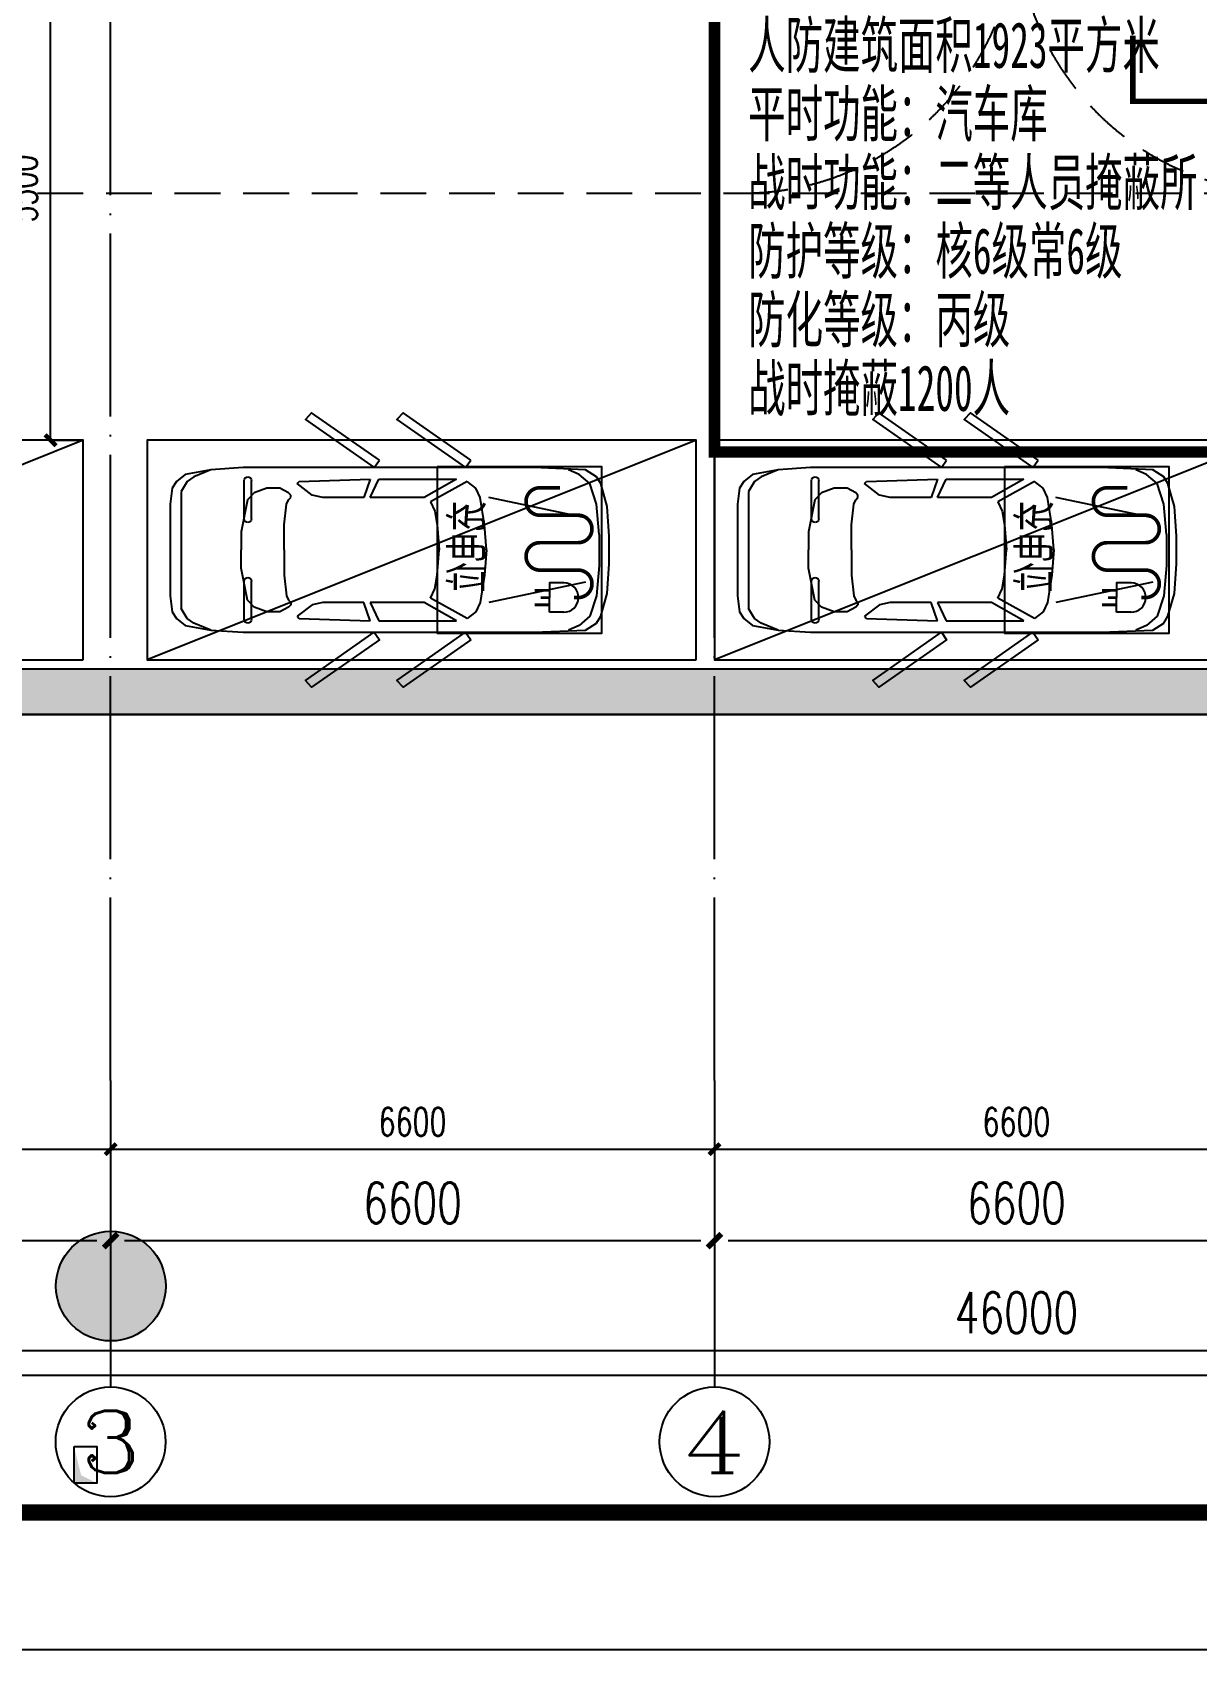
# Model space of a CAD drawing. Header units: millimetres. Extents: x 12325263 to 13848842, y -1463133 to 573208.
# Drawn here: x 12570542 to 12583266, y -1158608 to -1140928 of the extents above; entities that cross this region are included whole.
import ezdxf
from ezdxf.enums import TextEntityAlignment as Align
from ezdxf.xclip import XClip

# ---------------------------------------------------------------- set-up
doc = ezdxf.new("R2010")
doc.units = ezdxf.units.MM
doc.header["$LTSCALE"] = 1000
doc.header["$XCLIPFRAME"] = 0
for name, pattern in [('DASHED2', [0.375, 0.25, -0.125]), ('DOTE', [2.42, 2, -0.2, 0.02, -0.2]), ('地下室负三层平面图$0$-3F平面$0$$AUDIT_BAD_LTYPE2', [0])]:
    doc.linetypes.add(name, pattern=pattern)
for name, color, linetype in [('-2F平面$0$COLUMN-CONCRETE', 6, 'Continuous'), ('-2F平面$0$WALL-SHATCH', 8, 'Continuous'), ('A-ANNO-SYMB', 3, 'Continuous'), ('A-AXIS', 16, 'DOTE'), ('A-WALL', 5, 'Continuous'), ('A_WALL(防火墙)', 151, 'Continuous'), ('AXIS', 3, 'Continuous'), ('AXIS_TEXT', 7, 'Continuous'), ('PUB_DIM', 83, 'Continuous'), ('PUB_HATCH', 8, 'Continuous'), ('TITLIN1', 7, 'Continuous'), ('WALL', 5, 'Continuous'), ('人防墙', 6, 'Continuous'), ('公寓机动车库', 23, 'Continuous'), ('建筑-楼板开洞', 251, 'Continuous'), ('水沟+分水线', 133, 'Continuous'), ('裙楼结构柱网$0$0q-柱0', 6, 'Continuous'), ('裙楼结构柱网$0$0q-柱填充', 8, 'Continuous'), ('车道中心线', 6, 'Continuous')]:
    doc.layers.add(name, color=color, linetype=linetype)
doc.layers.add('人防文字', color=3, linetype='Continuous', lineweight=15)
doc.styles.add('_TCH_AXIS', font='COMPLEX', dxfattribs={"bigfont": 'GBCBIG'})
doc.styles.add('_TCH_DIM_T3', font='SIMPLEX.shx', dxfattribs={"width": 0.705882, "bigfont": 'GBCBIG.shx'})
doc.styles.add('ACHT', font='simhei.ttf')
doc.styles.add('COMPLEX', font='COMPLEX')
doc.styles.add('TITXC', font='simhei.ttf')
doc.styles.add('TITXV', font='', dxfattribs={"width": 0.7})
doc.styles.add('标注宋体', font='', dxfattribs={"width": 0.6})
doc.styles.add('黑体', font='simhei.ttf', dxfattribs={"width": 0.7})
doc.styles.get('TITXV').set_extended_font_data('SimSun')
doc.styles.get('标注宋体').set_extended_font_data('NSimSun')
doc.dimstyles.new('_TCH_ARCH&&120', dxfattribs={"dimtxt": 306, "dimasz": 120, "dimexe": 300, "dimexo": 360, "dimgap": 147, "dimtad": 1, "dimdec": 0, "dimzin": 0, "dimdsep": 46, "dimtxsty": '_TCH_DIM_T3', "dimblk": 'ARCHTICK', "dimcen": 0.09, "dimclrt": 7, "dimazin": 2, "dimtfac": 1, "dimtdec": 0, "dimtix": 1, "dimtmove": 2, "dimatfit": 3, "dimfxl": 1, "dimfxlon": 1, "dimtolj": 1, "dimtzin": 0, "dimarcsym": 0})
doc.dimstyles.new('_TCH_ARCH&&150', dxfattribs={"dimtxt": 446.25, "dimasz": 150, "dimexe": 375, "dimexo": 450, "dimgap": 189.375, "dimtad": 1, "dimdec": 0, "dimzin": 0, "dimdsep": 46, "dimtxsty": '_TCH_DIM_T3', "dimblk": 'asdggshdfhsg_ArchTick', "dimcen": 0.09, "dimclrt": 7, "dimazin": 2, "dimtfac": 1, "dimtdec": 0, "dimtix": 1, "dimtmove": 2, "dimatfit": 3, "dimfxl": 1, "dimtolj": 1, "dimtzin": 0, "dimarcsym": 0})

# ---------------------------------------------------------------- blocks, each defined once
blk = doc.blocks.new('横向图框_A0')
at = {"layer": 'TITLIN1'}
blk.add_lwpolyline([(0, 0), (1189, 0), (1189, 841), (0, 841)], close=True, dxfattribs=at)
at = {"layer": 'TITLIN1', "const_width": 1.2}
blk.add_lwpolyline([(25, 10), (1179, 10), (1179, 831), (25, 831)], close=True, dxfattribs=at)
blk.add_lwpolyline([(25, 10), (1179, 10), (1179, 831), (25, 831)], close=True, dxfattribs=at)
at = {"style": 'TITXV', "width": 0.8}
for tag, p in [('智能化', (9.38, 781)), ('暖通', (3.13, 781)), ('给排水', (15.63, 705)), ('建筑', (3.13, 705)), ('结构', (9.38, 705)), ('电气', (21.88, 705))]:
    blk.add_attdef(tag, text='', height=2.5, rotation=90, dxfattribs=at).set_placement(p, align=Align.MIDDLE_CENTER)
for tag, height, style, p in [('总工程师', 3, 'ACHT', (1143.11, 210.3)), ('审定', 3, 'ACHT', (1143.11, 202.3)), ('审核', 3, 'ACHT', (1143.11, 194.3)), ('设计总负责人1', 3, 'ACHT', (1143.11, 186.3)), ('设计总负责人2', 3, 'ACHT', (1143.11, 178.3)), ('设计总负责人3', 3, 'ACHT', (1143.11, 170.3)), ('专业负责人1', 3, 'ACHT', (1143.11, 162.3)), ('专业负责人2', 3, 'ACHT', (1143.11, 154.3)), ('专业负责人3', 3, 'ACHT', (1143.11, 146.3)), ('校核1', 3, 'ACHT', (1143.11, 138.3)), ('校核2', 3, 'ACHT', (1143.11, 130.3)), ('设计1', 3, 'ACHT', (1143.11, 122.3)), ('设计2', 3, 'ACHT', (1143.11, 114.3)), ('工程编号', 3, 'TITXC', (1142.31, 74.79)), ('专业', 3, 'TITXC', (1170.43, 74.79)), ('设计阶段', 3, 'TITXC', (1155.54, 67.78)), ('图号', 5, 'TITXC', (1140.34, 32.75)), ('出图日期', 3, 'ACHT', (1144.35, 24.29))]:
    blk.add_attdef(tag, text='', height=height, dxfattribs=dict(style=style)).set_placement(p, align=Align.MIDDLE_CENTER)
at = {"style": 'TITXC', "flags": 1}
for tag, height, p in [('建设单位', 3, (1149.82, 102.29)), ('工程名称', 3, (1149.82, 86.29)), ('图纸名称', 5, (1149.82, 51.04))]:
    blk.add_attdef(tag, text='', height=height, dxfattribs=at).set_placement(p, align=Align.MIDDLE_CENTER)
at = {"style": 'ACHT', "width": 0.8}
for tag, p in [('版本号', (1172.76, 32.79)), ('序号', (1172.76, 24.29))]:
    blk.add_attdef(tag, text='', height=3, dxfattribs=at).set_placement(p, align=Align.MIDDLE_CENTER)
blk = doc.blocks.new('*U20')
blk.add_blockref('横向图框_A0', (0, 0))
blk = doc.blocks.new('A$C15443CC7')
at = {"xscale": 150, "yscale": 150, "zscale": 150}
blk.add_blockref('*U20', (0, 0), dxfattribs=at)
blk = doc.blocks.new('adsgsdfgf')
blk.add_line((-1500, 750), (131850, 750))
blk = doc.blocks.new('asdgafgf20230228-rf2')
at = {"layer": '人防文字', "const_width": 125, "elevation": 0}
blk.add_lwpolyline([(6400, -20681), (12172, -20681), (12172, -26528), (6400, -26528)], close=True, dxfattribs=at)
at = {"layer": '人防文字', "style": '标注宋体', "width": 0.6}
for s, p in [('人防建筑面积1923平方米', (6768, -22330, 0)), ('平时功能：汽车库', (6768, -23080, 0)), ('战时功能：二等人员掩蔽所', (6768, -23830, 0)), ('防护等级：核6级常6级', (6768, -24580, 0)), ('防化等级：丙级', (6768, -25330, 0)), ('战时掩蔽1200人', (6768, -26080, 0))]:
    blk.add_text(s, height=500, rotation=359.9999, dxfattribs=at).set_placement(p)
blk = doc.blocks.new('adgshg13--2F平面$0$A$C7F010FC0')
at = {"layer": '-2F平面$0$WALL-SHATCH'}
h = blk.add_hatch(color=256, dxfattribs=at)
h.dxf.hatch_style = 1
h.paths.add_polyline_path([(-60384, -16881), (-763, 197), (12588, -13153), (12588, -157996), (-162965, -188820), (-171262, -180523), (-171262, -31311), (-150707, -10756), (-131860, -7981), (-99162, -7981), (-99162, -4981), (-76620, -4981), (-70108, -16881)], flags=16)
h.paths.add_polyline_path([(-60091, -16381), (-647, 647), (12988, -12988), (12988, -158332), (-163101, -189250), (-171662, -180689), (-171662, -31145), (-150778, -10261), (-131897, -7481), (-99562, -7481), (-99562, -4581), (-76366, -4581), (-69908, -16381)])
at = {"layer": '-2F平面$0$COLUMN-CONCRETE'}
for points in [[(-60091, -16381), (-647, 647), (12988, -12988), (12988, -158332), (-163101, -189250), (-171662, -180689), (-171662, -31145), (-150778, -10261), (-131897, -7481), (-99562, -7481), (-99562, -4581), (-76366, -4581), (-69908, -16381)], [(-60384, -16881), (-763, 197), (12588, -13153), (12588, -157996), (-162965, -188820), (-171262, -180523), (-171262, -31311), (-150707, -10756), (-131860, -7981), (-99162, -7981), (-99162, -4981), (-76620, -4981), (-70108, -16881)]]:
    blk.add_lwpolyline(points, close=True, dxfattribs=at)
blk = doc.blocks.new('A$C2A3E77E8')
at = {"layer": 'WALL', "color": 1}
blk.add_blockref('adgshg13--2F平面$0$A$C7F010FC0', (561507.9, 205483.1), dxfattribs=at)
blk = doc.blocks.new('asdfasdfadgd')
at = {"layer": '车道中心线', "linetype": 'DASHED2', "ltscale": 2}
blk.add_line((-50, -18400), (39053, -18400), dxfattribs=at)
for centre, start, end in [((13653, -15400), 270, 0), ((19653, -15400), 180, 270)]:
    blk.add_arc(centre, 3000, start, end, dxfattribs=at)
blk = doc.blocks.new('asdfsfsdf')
at = {"color": 253, "linetype": '地下室负三层平面图$0$-3F平面$0$$AUDIT_BAD_LTYPE2', "transparency": 33554559, "extrusion": (0.000447791, 3.52996e-16, 1)}
for p, q in [((-500, -141, 0), (-725, -212, 0)), ((-169, -110, 0), (-500, -141, 0)), ((169, -110, 0), (-169, -110, 0)), ((169, -110, 0), (500, -141, 0)), ((500, -141, 0), (725, -212, 0)), ((-825, -329, 0), (-875, -447, 0)), ((-725, -212, 0), (-825, -329, 0)), ((-350, -259, 0), (-575, -1318, 0)), ((350, -259, 0), (575, -1318, 0)), ((725, -212, 0), (825, -329, 0)), ((825, -329, 0), (875, -447, 0)), ((-575, -1412, 0), (-675, -1459, 0)), ((-275, -1365, 0), (-575, -1412, 0)), ((0, -1341), (-275, -1365, 0)), ((0, -1341), (275, -1365, 0)), ((275, -1365, 0), (575, -1412, 0)), ((575, -1412, 0), (675, -1459, 0)), ((-675, -1459, 0), (-750, -1553, 0)), ((-750, -1553, 0), (-525, -1953, 0)), ((750, -1553, 0), (525, -1953, 0)), ((675, -1459, 0), (750, -1553, 0)), ((-775, -2518, 0), (-775, -1671, 0)), ((-775, -1671, 0), (-575, -2024, 0)), ((775, -1671, 0), (575, -2024, 0)), ((775, -2518, 0), (775, -1671, 0)), ((-525, -1953, 0), (-425, -1906, 0)), ((-425, -1906, 0), (-275, -1882, 0)), ((-275, -1882, 0), (0, -1859)), ((275, -1882, 0), (0, -1859)), ((425, -1906, 0), (275, -1882, 0)), ((525, -1953, 0), (425, -1906, 0)), ((-575, -2024, 0), (-575, -2612, 0)), ((575, -2024, 0), (575, -2612, 0)), ((-575, -2612, 0), (-775, -2518, 0)), ((-775, -2612, 0), (-575, -2682, 0)), ((-750, -3388, 0), (-775, -2612, 0)), ((575, -2612, 0), (775, -2518, 0)), ((775, -2612, 0), (575, -2682, 0)), ((750, -3388, 0), (775, -2612, 0)), ((-575, -2682, 0), (-575, -3129, 0)), ((575, -2682, 0), (575, -3129, 0)), ((-575, -3129, 0), (-600, -3247, 0)), ((575, -3129, 0), (600, -3247, 0)), ((-600, -3247, 0), (-725, -3412, 0)), ((600, -3247, 0), (725, -3412, 0)), ((-725, -3412, 0), (-750, -3388, 0)), ((-625, -3506, 0), (-675, -3600, 0)), ((-600, -3482, 0), (-625, -3506, 0)), ((-575, -3482, 0), (-600, -3482, 0)), ((-550, -3506, 0), (-575, -3482, 0)), ((-500, -3529, 0), (-550, -3506, 0)), ((-275, -3553, 0), (-500, -3529, 0)), ((275, -3553, 0), (500, -3529, 0)), ((500, -3529, 0), (550, -3506, 0)), ((550, -3506, 0), (575, -3482, 0)), ((575, -3482, 0), (600, -3482, 0)), ((600, -3482, 0), (625, -3506, 0)), ((625, -3506, 0), (675, -3600, 0)), ((725, -3412, 0), (750, -3388, 0)), ((-675, -3600, 0), (-675, -3741, 0)), ((0, -3553), (-275, -3553, 0)), ((0, -3553), (275, -3553, 0)), ((675, -3600, 0), (675, -3741, 0)), ((-675, -3741, 0), (-625, -3882, 0)), ((-625, -3882, 0), (-550, -3953, 0)), ((625, -3882, 0), (550, -3953, 0)), ((675, -3741, 0), (625, -3882, 0)), ((-550, -3953, 0), (-200, -4024, 0)), ((-200, -4024, 0), (0, -4024)), ((200, -4024, 0), (0, -4024)), ((550, -3953, 0), (200, -4024, 0)), ((-875, -4353, 0), (-800, -4541, 0)), ((875, -4353, 0), (800, -4541, 0)), ((-800, -4541, 0), (-750, -4612, 0)), ((800, -4541, 0), (750, -4612, 0)), ((-750, -4612, 0), (-641, -4680, 0)), ((641, -4680, 0), (-641, -4680, 0)), ((750, -4612, 0), (641, -4680, 0))]:
    blk.add_line(p, q, dxfattribs=at)
for points in [[(-475, -24), (-150, 0), (150, 0), (475, -24), (725, -94), (800, -141), (875, -259), (900, -824), (900, -4000), (875, -4353), (825, -4635), (750, -4729), (675, -4776), (500, -4800), (-500, -4800), (-675, -4776), (-750, -4729), (-825, -4635), (-875, -4353), (-900, -4000), (-900, -824), (-875, -259), (-800, -141), (-725, -94)], [(-982, -1513), (-1500, -2253), (-1425, -2321), (-900, -1571)]]:
    blk.add_lwpolyline(points, close=True, dxfattribs=at)
at = {"color": 253, "linetype": '地下室负三层平面图$0$-3F平面$0$$AUDIT_BAD_LTYPE2', "transparency": 33554559, "extrusion": (0.000447791, 3.52996e-16, 1), "elevation": 0}
for points in [[(982, -1513), (1500, -2253), (1425, -2321), (900, -1571)], [(-900, -2571), (-982, -2513), (-1500, -3253), (-1425, -3321)], [(982, -2513), (1500, -3253), (1425, -3321), (900, -2571)]]:
    blk.add_lwpolyline(points, close=True, dxfattribs=at)
blk = doc.blocks.new('A$C10563155')
h = blk.add_hatch()
h.set_pattern_fill('ANSI31', color=256, scale=1000, angle=-90)
h.set_pattern_definition([(315, (0.02, 4800), (1122.53, 1122.53), [])])
h.paths.add_polyline_path([(1445, 520), (1605, 520), (1605, 680), (1605, 840), (1445, 840, 0.989863)])
for p, q in [((0, 2400), (6000, 0)), ((4860, 1540), (4860, 1960)), ((4900, 2000), (4900, 2000)), ((4940, 1540), (4940, 1960)), ((4900, 900), (4900, 900)), ((4860, 440), (4860, 860)), ((4940, 440), (4940, 860)), ((1605, 520), (1605, 680)), ((1445, 520), (1605, 520)), ((4900, 400), (4900, 400))]:
    blk.add_line(p, q)
for points in [[(0, 0), (0, 2400), (6000, 2400), (6000, 0)], [(2831, 2110), (2831, 290), (1031, 290), (1031, 2110)]]:
    blk.add_lwpolyline(points, close=True)
at = {"const_width": 40}
blk.add_lwpolyline([(1487, 1880), (1710, 1880, -1), (1710, 1580), (1289, 1580, 1), (1289, 1280), (1710, 1280, -1), (1710, 980), (1289, 980, 1), (1289, 680), (1337, 680)], format="xyb", dxfattribs=at)
blk.add_lwpolyline([(1449, 520, -1), (1445, 840), (1605, 840), (1605, 680)], format="xyb")
at = {"const_width": 30}
for points in [[(1605, 760), (1766, 760)], [(1605, 680), (1700, 680)], [(1605, 600), (1766, 600)]]:
    blk.add_lwpolyline(points, dxfattribs=at)
for centre, start, end in [((4900, 1960), 90, 180), ((4900, 1960), 0, 90), ((4900, 1540), 180, 270), ((4900, 1540), 270, 0), ((4900, 860), 90, 180), ((4900, 860), 0, 90), ((4900, 440), 180, 270), ((4900, 440), 180, 270), ((4900, 440), 270, 0), ((4900, 440), 270, 0)]:
    blk.add_arc(centre, 40, start, end)
at = {"rotation": 90}
blk.add_blockref('asdfsfsdf', (950, 1200), dxfattribs=at)
at = {"insert": (2685, 1738), "char_height": 350, "attachment_point": 1, "rotation": 270, "style": '黑体'}
blk.add_mtext_dynamic_manual_height_columns('充电位', width=1328.11, gutter_width=1750, heights=[0], dxfattribs=at)
blk = doc.blocks.new('_AXISO')
blk.add_circle((0, 0), 0.5)
at = {"layer": 'AXIS_TEXT', "style": 'COMPLEX', "width": 1.041667}
blk.add_attdef('A', text='', height=0.56, dxfattribs=at).set_placement((-0.25, -0.28), (0.25, -0.28), align=Align.FIT)
blk = doc.blocks.new('asdggshdfhsg_ArchTick')
at = {"color": 0, "linetype": 'ByBlock', "const_width": 0.4}
blk.add_lwpolyline([(-0.5, -0.5), (0.5, 0.5)], dxfattribs=at)
blk = doc.blocks.new('*D5238')
at = {"layer": 'AXIS', "color": 0, "lineweight": -2, "transparency": 16777216}
for p, q in [((12424866.81071, 979039.75909), (12424866.81071, 976164.75909)), ((12470866.81071, 979039.75909), (12470866.81071, 976164.75909)), ((12425016.81071, 976539.75909), (12470716.81071, 976539.75909))]:
    blk.add_line(p, q, dxfattribs=at)
at = {"layer": 'Defpoints', "color": 0, "transparency": 16777216}
for p in [(12424866.81071, 979489.75909), (12470866.81071, 979489.75909), (12470866.81071, 976539.75909)]:
    blk.add_point(p, dxfattribs=at)
at = {"layer": 'AXIS', "color": 0, "lineweight": -2, "transparency": 16777216, "xscale": 150, "yscale": 150, "zscale": 150, "rotation": 180}
blk.add_blockref('asdggshdfhsg_ArchTick', (12424866.81071, 976539.75909), dxfattribs=at)
at = {"layer": 'AXIS', "color": 0, "lineweight": -2, "transparency": 16777216, "xscale": 150, "yscale": 150, "zscale": 150}
blk.add_blockref('asdggshdfhsg_ArchTick', (12470866.81071, 976539.75909), dxfattribs=at)
at = {"layer": 'AXIS', "color": 7, "transparency": 16777216, "insert": (12447866.81071, 976952.25909), "char_height": 446.25, "attachment_point": 5, "style": '_TCH_DIM_T3'}
blk.add_mtext('\\A1;46000', dxfattribs=at)
blk = doc.blocks.new('*D5241')
at = {"layer": 'AXIS', "color": 0, "lineweight": -2, "transparency": 16777216}
for p, q in [((12431367, 979040), (12431367, 977365)), ((12437967, 979040), (12437967, 977365)), ((12431517, 977740), (12437817, 977740))]:
    blk.add_line(p, q, dxfattribs=at)
at = {"layer": 'Defpoints', "color": 0, "transparency": 16777216}
for p in [(12431367, 979490), (12437967, 979490), (12437967, 977740)]:
    blk.add_point(p, dxfattribs=at)
at = {"layer": 'AXIS', "color": 0, "lineweight": -2, "transparency": 16777216, "xscale": 150, "yscale": 150, "zscale": 150, "rotation": 180}
blk.add_blockref('asdggshdfhsg_ArchTick', (12431367, 977740), dxfattribs=at)
at = {"layer": 'AXIS', "color": 0, "lineweight": -2, "transparency": 16777216, "xscale": 150, "yscale": 150, "zscale": 150}
blk.add_blockref('asdggshdfhsg_ArchTick', (12437967, 977740), dxfattribs=at)
at = {"layer": 'AXIS', "color": 7, "transparency": 16777216, "insert": (12434667, 978152), "char_height": 446.2, "attachment_point": 5, "style": '_TCH_DIM_T3'}
blk.add_mtext('\\A1;6600', dxfattribs=at)
blk = doc.blocks.new('*D5242')
at = {"layer": 'AXIS', "color": 0, "lineweight": -2, "transparency": 16777216}
for p, q in [((12437967, 979040), (12437967, 977365)), ((12444567, 979040), (12444567, 977365)), ((12438117, 977740), (12444417, 977740))]:
    blk.add_line(p, q, dxfattribs=at)
at = {"layer": 'Defpoints', "color": 0, "transparency": 16777216}
for p in [(12437967, 979490), (12444567, 979490), (12444567, 977740)]:
    blk.add_point(p, dxfattribs=at)
at = {"layer": 'AXIS', "color": 0, "lineweight": -2, "transparency": 16777216, "xscale": 150, "yscale": 150, "zscale": 150, "rotation": 180}
blk.add_blockref('asdggshdfhsg_ArchTick', (12437967, 977740), dxfattribs=at)
at = {"layer": 'AXIS', "color": 0, "lineweight": -2, "transparency": 16777216, "xscale": 150, "yscale": 150, "zscale": 150}
blk.add_blockref('asdggshdfhsg_ArchTick', (12444567, 977740), dxfattribs=at)
at = {"layer": 'AXIS', "color": 7, "transparency": 16777216, "insert": (12441267, 978152), "char_height": 446.2, "attachment_point": 5, "style": '_TCH_DIM_T3'}
blk.add_mtext('\\A1;6600', dxfattribs=at)
blk = doc.blocks.new('*D5243')
at = {"layer": 'AXIS', "color": 0, "lineweight": -2, "transparency": 16777216}
for p, q in [((12444567, 979040), (12444567, 977365)), ((12451167, 979040), (12451167, 977365)), ((12444717, 977740), (12451017, 977740))]:
    blk.add_line(p, q, dxfattribs=at)
at = {"layer": 'Defpoints', "color": 0, "transparency": 16777216}
for p in [(12444567, 979490), (12451167, 979490), (12451167, 977740)]:
    blk.add_point(p, dxfattribs=at)
at = {"layer": 'AXIS', "color": 0, "lineweight": -2, "transparency": 16777216, "xscale": 150, "yscale": 150, "zscale": 150, "rotation": 180}
blk.add_blockref('asdggshdfhsg_ArchTick', (12444567, 977740), dxfattribs=at)
at = {"layer": 'AXIS', "color": 0, "lineweight": -2, "transparency": 16777216, "xscale": 150, "yscale": 150, "zscale": 150}
blk.add_blockref('asdggshdfhsg_ArchTick', (12451167, 977740), dxfattribs=at)
at = {"layer": 'AXIS', "color": 7, "transparency": 16777216, "insert": (12447867, 978152), "char_height": 446.2, "attachment_point": 5, "style": '_TCH_DIM_T3'}
blk.add_mtext('\\A1;6600', dxfattribs=at)
blk = doc.blocks.new('*U1299')
at = {"layer": '裙楼结构柱网$0$0q-柱填充'}
h = blk.add_hatch(color=256, dxfattribs=at)
h.dxf.hatch_style = 1
edge = h.paths.add_edge_path()
edge.add_arc((0, 0), 600, 0, 360)
at = {"layer": '裙楼结构柱网$0$0q-柱0'}
blk.add_circle((0, 0), 600, dxfattribs=at)
blk = doc.blocks.new('A$C33CE3D08')
at = {"rotation": 45.01338002661608}
blk.add_blockref('*U1299', (116795, 21013, 0), dxfattribs=at)
blk = doc.blocks.new('_ArchTick')
at = {"color": 0, "linetype": 'ByBlock', "const_width": 0.4}
blk.add_lwpolyline([(-0.5, -0.5), (0.5, 0.5)], dxfattribs=at)
blk = doc.blocks.new('*D3818')
at = {"layer": 'Defpoints', "color": 0, "transparency": 16777216}
for p in [(12569397, -1139887), (12570740, -1139887), (12569397, -1145387)]:
    blk.add_point(p, dxfattribs=at)
at = {"layer": 'PUB_DIM', "color": 0, "lineweight": -2, "transparency": 16777216}
for p, q in [((12570739, -1139887), (12571040, -1139887)), ((12570740, -1145387), (12570740, -1139887)), ((12570739, -1145387), (12571040, -1145387))]:
    blk.add_line(p, q, dxfattribs=at)
at = {"layer": 'PUB_DIM', "color": 0, "lineweight": -2, "transparency": 16777216, "xscale": 120, "yscale": 120, "zscale": 120}
for p, rotation in [((12570740, -1139887), 90), ((12570740, -1145387), 270)]:
    blk.add_blockref('_ArchTick', p, dxfattribs=dict(at, rotation=rotation))
at = {"layer": 'PUB_DIM', "color": 7, "transparency": 16777216, "insert": (12570440, -1142637), "char_height": 306, "attachment_point": 5, "rotation": 90, "style": '_TCH_DIM_T3'}
blk.add_mtext('\\A1;5500', dxfattribs=at)
blk = doc.blocks.new('*D4018')
at = {"layer": 'Defpoints', "color": 0, "transparency": 16777216}
for p in [(12564797, -1149537), (12571397, -1149537), (12571397, -1153137)]:
    blk.add_point(p, dxfattribs=at)
at = {"layer": 'PUB_DIM', "color": 0, "lineweight": -2, "transparency": 16777216}
for p, q in [((12564797, -1153136), (12564797, -1153437)), ((12564797, -1153137), (12571397, -1153137)), ((12571397, -1153136), (12571397, -1153437))]:
    blk.add_line(p, q, dxfattribs=at)
at = {"layer": 'PUB_DIM', "color": 0, "lineweight": -2, "transparency": 16777216, "xscale": 120, "yscale": 120, "zscale": 120, "rotation": 180}
blk.add_blockref('_ArchTick', (12564797, -1153137), dxfattribs=at)
at = {"layer": 'PUB_DIM', "color": 0, "lineweight": -2, "transparency": 16777216, "xscale": 120, "yscale": 120, "zscale": 120}
blk.add_blockref('_ArchTick', (12571397, -1153137), dxfattribs=at)
at = {"layer": 'PUB_DIM', "color": 7, "transparency": 16777216, "insert": (12568097, -1152837), "char_height": 306, "attachment_point": 5, "style": '_TCH_DIM_T3'}
blk.add_mtext('\\A1;6600', dxfattribs=at)
blk = doc.blocks.new('*D4019')
at = {"layer": 'Defpoints', "color": 0, "transparency": 16777216}
for p in [(12571397, -1149537), (12577997, -1149537), (12577997, -1153137)]:
    blk.add_point(p, dxfattribs=at)
at = {"layer": 'PUB_DIM', "color": 0, "lineweight": -2, "transparency": 16777216}
for p, q in [((12571397, -1153136), (12571397, -1153437)), ((12571397, -1153137), (12577997, -1153137)), ((12577997, -1153136), (12577997, -1153437))]:
    blk.add_line(p, q, dxfattribs=at)
at = {"layer": 'PUB_DIM', "color": 0, "lineweight": -2, "transparency": 16777216, "xscale": 120, "yscale": 120, "zscale": 120, "rotation": 180}
blk.add_blockref('_ArchTick', (12571397, -1153137), dxfattribs=at)
at = {"layer": 'PUB_DIM', "color": 0, "lineweight": -2, "transparency": 16777216, "xscale": 120, "yscale": 120, "zscale": 120}
blk.add_blockref('_ArchTick', (12577997, -1153137), dxfattribs=at)
at = {"layer": 'PUB_DIM', "color": 7, "transparency": 16777216, "insert": (12574697, -1152837), "char_height": 306, "attachment_point": 5, "style": '_TCH_DIM_T3'}
blk.add_mtext('\\A1;6600', dxfattribs=at)
blk = doc.blocks.new('*D4020')
at = {"layer": 'Defpoints', "color": 0, "transparency": 16777216}
for p in [(12577997, -1149537), (12584597, -1149537), (12584597, -1153137)]:
    blk.add_point(p, dxfattribs=at)
at = {"layer": 'PUB_DIM', "color": 0, "lineweight": -2, "transparency": 16777216}
for p, q in [((12577997, -1153136), (12577997, -1153437)), ((12577997, -1153137), (12584597, -1153137)), ((12584597, -1153136), (12584597, -1153437))]:
    blk.add_line(p, q, dxfattribs=at)
at = {"layer": 'PUB_DIM', "color": 0, "lineweight": -2, "transparency": 16777216, "xscale": 120, "yscale": 120, "zscale": 120, "rotation": 180}
blk.add_blockref('_ArchTick', (12577997, -1153137), dxfattribs=at)
at = {"layer": 'PUB_DIM', "color": 0, "lineweight": -2, "transparency": 16777216, "xscale": 120, "yscale": 120, "zscale": 120}
blk.add_blockref('_ArchTick', (12584597, -1153137), dxfattribs=at)
at = {"layer": 'PUB_DIM', "color": 7, "transparency": 16777216, "insert": (12581297, -1152837), "char_height": 306, "attachment_point": 5, "style": '_TCH_DIM_T3'}
blk.add_mtext('\\A1;6600', dxfattribs=at)
blk = doc.blocks.new('qlzw')
at = {"layer": 'A-AXIS'}
for p, q in [((12437966.8, 979489.8), (12437966.8, 1082089.8)), ((12444566.8, 979489.8), (12444566.8, 1082089.8))]:
    blk.add_line(p, q, dxfattribs=at)
at = {"layer": 'AXIS'}
for p, q in [((12437966.8, 979489.8), (12437966.8, 976139.8)), ((12444566.8, 979489.8), (12444566.8, 976139.8))]:
    blk.add_line(p, q, dxfattribs=at)
ref = blk.add_blockref('_AXISO', (12437966.8, 975539.8), dxfattribs=dict(at, xscale=1200, yscale=1200, zscale=1200))
ref.add_attrib('A', '3', dxfattribs={"layer": 'AXIS_TEXT', "height": 678.8, "style": '_TCH_AXIS', "width": 1.5}).set_placement((12437627.4, 975200.3), (12438306.2, 975200.3), align=Align.FIT)
ref = blk.add_blockref('_AXISO', (12444566.8, 975539.8), dxfattribs=dict(at, xscale=1200, yscale=1200, zscale=1200))
ref.add_attrib('A', '4', dxfattribs={"layer": 'AXIS_TEXT', "height": 678.8, "style": '_TCH_AXIS', "width": 1.3125}).set_placement((12444227.4, 975200.3), (12444906.2, 975200.3), align=Align.FIT)
for p1, p2, distance, picture, middle in [((12424866.8, 979489.8), (12470866.8, 979489.8), -2950, '*D5238', (12447866.8, 976952.3)), ((12431366.8, 979489.8), (12437966.8, 979489.8), -1750, '*D5241', (12434666.8, 978152.3)), ((12437966.8, 979489.8), (12444566.8, 979489.8), -1750, '*D5242', (12441266.8, 978152.3)), ((12444566.8, 979489.8), (12451166.8, 979489.8), -1750, '*D5243', (12447866.8, 978152.3))]:
    dim = blk.add_aligned_dim(p1=p1, p2=p2, distance=distance, dimstyle='_TCH_ARCH&&150', dxfattribs=at)
    dim.commit()
    dim.dimension.update_dxf_attribs({"geometry": picture, "text_midpoint": middle})

msp = doc.modelspace()

# ---------------------------------------------------------------- hatches: boundary and pattern name
at = {"layer": 'PUB_HATCH'}
msp.add_hatch(color=256, dxfattribs=at).paths.add_polyline_path([(12504241.6, -1148386.9), (12584496.8, -1148386.7), (12584496.8, -1147886.7), (12504241.6, -1147886.9)])
at = {"layer": '建筑-楼板开洞'}
h = msp.add_hatch(color=256, dxfattribs=at)
h.dxf.hatch_style = 1
h.paths.add_polyline_path([(12571246.8, -1156786.8), (12570996.8, -1156786.8), (12570996.8, -1156386.8), (12571074.4, -1156701.3)])

# ---------------------------------------------------------------- linework, layer by layer
at = {"layer": 'A-ANNO-SYMB', "const_width": 60}
msp.add_lwpolyline([(12583768.1, -1141683.2), (12582568.1, -1141683.2), (12582568.1, -1140963.2)], dxfattribs=at)
at = {"layer": 'A-WALL'}
for p, q in [((12504241.6, -1147886.9), (12584496.8, -1147886.7)), ((12504241.6, -1148386.9), (12584496.8, -1148386.7))]:
    msp.add_line(p, q, dxfattribs=at)
at = {"layer": 'PUB_HATCH', "elevation": 0}
msp.add_lwpolyline([(12623606.4, -1093259.1), (12613949.5, -1148386.7), (12558304.4, -1148386.9)], dxfattribs=at)
at = {"layer": '建筑-楼板开洞'}
msp.add_lwpolyline([(12570996.8, -1156386.8), (12571246.8, -1156386.8), (12571246.8, -1156786.8), (12570996.8, -1156786.8)], close=True, dxfattribs=at)
at = {"layer": '水沟+分水线'}
msp.add_lwpolyline([(12571496.8, -1147886.7), (12608996.8, -1147886.7)], dxfattribs=at)

# ---------------------------------------------------------------- block references
for name, p in [('A$C15443CC7', (12470491.6, -1158608)), ('adsgsdfgf', (12505741.6, -1156358)), ('asdfasdfadgd', (12564646.8, -1124286.8))]:
    msp.add_blockref(name, p)
ref = msp.add_blockref('A$C2A3E77E8', (12039933.3, -1095474.8), dxfattribs=dict(rotation=350.0412492537527))
XClip(ref).set_block_clipping_path([(574517.6328491271, 127502.2367430634), (563167.6328490991, 127502.2228846755), (563167.6311767455, 128872.3654828509), (556800.2987149898, 128872.35771109), (544257.8770271596, 126670.0996581088), (543557.4714692105, 130659.0804795903), (536268.9804626536, 129379.331731239), (537790.8662453052, 120711.8038626132), (523312.3703787625, 118169.6006707186), (521652.1357429288, 127625.0713569671), (520765.6618171427, 127469.4202569119), (520307.3778515682, 130079.4678951118), (515776.700237589, 129283.9687092729), (515422.1926091146, 131303.0932199814), (513452.2958014049, 130957.2097736297), (514282.4182554409, 126229.4878651481), (510637.9919826575, 125589.577113275), (512263.534631284, 116331.1783077423), (512362.3527807724, 116348.529120174), (517291.1072248165, 88278.0145814414), (519851.8954271879, 88727.6234641299), (522454.6248882134, 73904.4148362107), (519893.7906026859, 73454.7686835658), (526007.3042119928, 38637.452739819), (480033.7029030509, 30565.0258553012), (466439.1866319198, 28317.0522398334), (446673.6220214516, 140886.9888556413), (578014.3726615645, 163948.422490485), (584117.7942495663, 129187.8787387202)])
at = {"rotation": 350.0412492531646}
msp.add_blockref('A$C33CE3D08', (12452730, -1155131.8), dxfattribs=at)
at = {"layer": 'A_WALL(防火墙)'}
msp.add_blockref('qlzw', (133430, -2131876.5), dxfattribs=at)
at = {"layer": '人防墙'}
ref = msp.add_blockref('asdgafgf20230228-rf2', (12571596.8, -1118986.7), dxfattribs=at)
XClip(ref).set_block_clipping_path([(-67355.290652331, -38121.2847742999), (65994.7093476802, 85028.7152257001)])
at = {"layer": '公寓机动车库', "xscale": -1}
for p in [(12571096.8, -1147786.8), (12577796.8, -1147786.8), (12583996.8, -1147786.8)]:
    msp.add_blockref('A$C10563155', p, dxfattribs=at)

# ---------------------------------------------------------------- dimensions: what is measured, and where the dimension line sits
at = {"layer": 'PUB_DIM'}
for p1, p2, distance, picture, middle in [((12569396.8, -1145386.8), (12569396.8, -1139886.8), -1343.2, '*D3818', (12570440, -1142636.8)), ((12564796.8, -1149536.8), (12571396.8, -1149536.8), -3600, '*D4018', (12568096.8, -1152836.8)), ((12571396.8, -1149536.8), (12577996.8, -1149536.8), -3600, '*D4019', (12574696.8, -1152836.8)), ((12577996.8, -1149536.8), (12584596.8, -1149536.8), -3600, '*D4020', (12581296.8, -1152836.8))]:
    dim = msp.add_aligned_dim(p1=p1, p2=p2, distance=distance, dimstyle='_TCH_ARCH&&120', dxfattribs=at)
    dim.commit()
    dim.dimension.update_dxf_attribs({"geometry": picture, "text_midpoint": middle})

doc.saveas('drawing.dxf')
